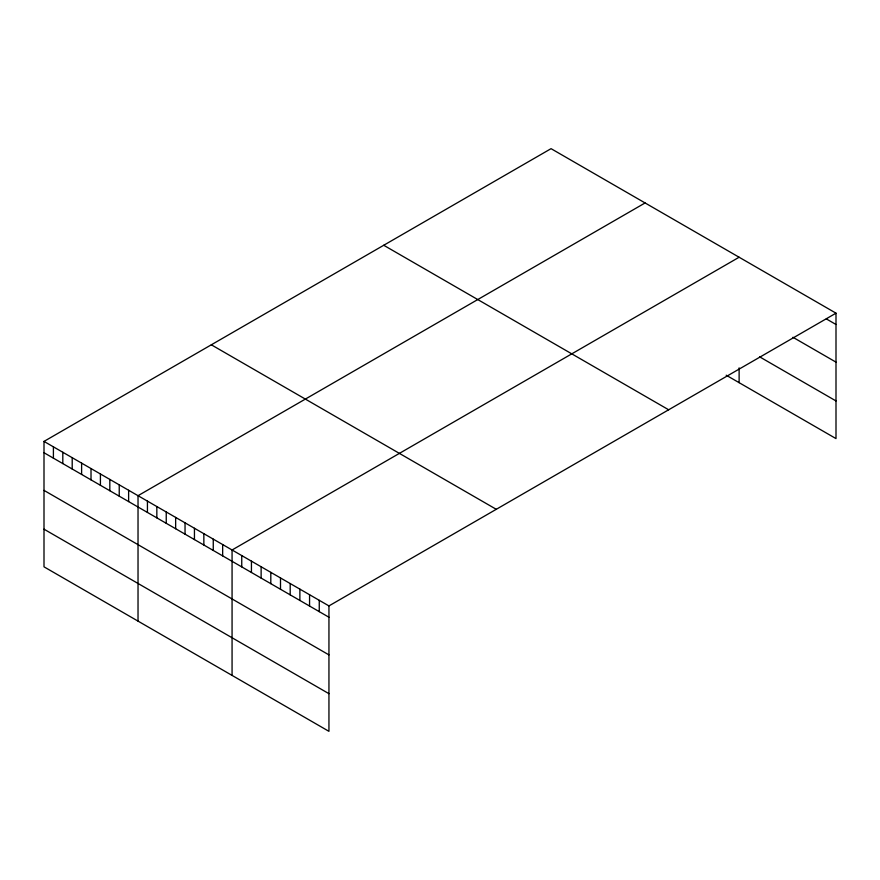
<?xml version="1.0" encoding="UTF-8"?>
<svg xmlns="http://www.w3.org/2000/svg" width="880" height="880" viewBox="0 0 880 880"><rect width="100%" height="100%" fill="white"/><g stroke="black" fill="none" stroke-linecap="round" stroke-linejoin="round"><path stroke-width="1.32" d="M836 313.17L328.944 605.913L328.944 731.335L44 566.83L44 441.408L551.056 148.665L836 313.17L836 438.592L726.187 375.199M645.084 202.95L138.028 495.693L138.028 621.115M739.123 257.235L232.067 549.989L232.067 675.4M826.309 318.89L836 324.489M792.946 337.282L836 362.142M759.572 356.807L836 400.939M383.724 245.267L668.668 409.783M211.332 344.806L496.276 509.311M44 441.408L328.944 605.913M44 452.727L328.944 617.232M44 490.38L328.944 654.885M44 529.177L328.944 693.682M739.123 367.862L739.123 382.657M319.253 600.325L319.253 611.644M309.562 594.737L309.562 606.045M299.882 589.138L299.882 600.457M290.191 583.55L290.191 594.858M280.5 577.951L280.5 589.27M270.809 572.363L270.809 583.671M261.129 566.764L261.129 578.083M251.438 561.176L251.438 572.484M241.747 555.577L241.747 566.896M222.662 544.555L222.662 555.874M213.257 539.132L213.257 550.44M203.852 533.698L203.852 545.017M194.447 528.275L194.447 539.583M185.042 522.841L185.042 534.16M175.648 517.407L175.648 528.726M166.243 511.984L166.243 523.303M156.838 506.55L156.838 517.869M147.433 501.127L147.433 512.435M128.623 490.27L128.623 501.578M119.229 484.836L119.229 496.155M109.824 479.413L109.824 490.721M100.419 473.979L100.419 485.298M91.014 468.556L91.014 479.864M81.609 463.122L81.609 474.441M72.204 457.699L72.204 469.007M62.81 452.265L62.81 463.584M53.405 446.842L53.405 458.15"/></g></svg>
